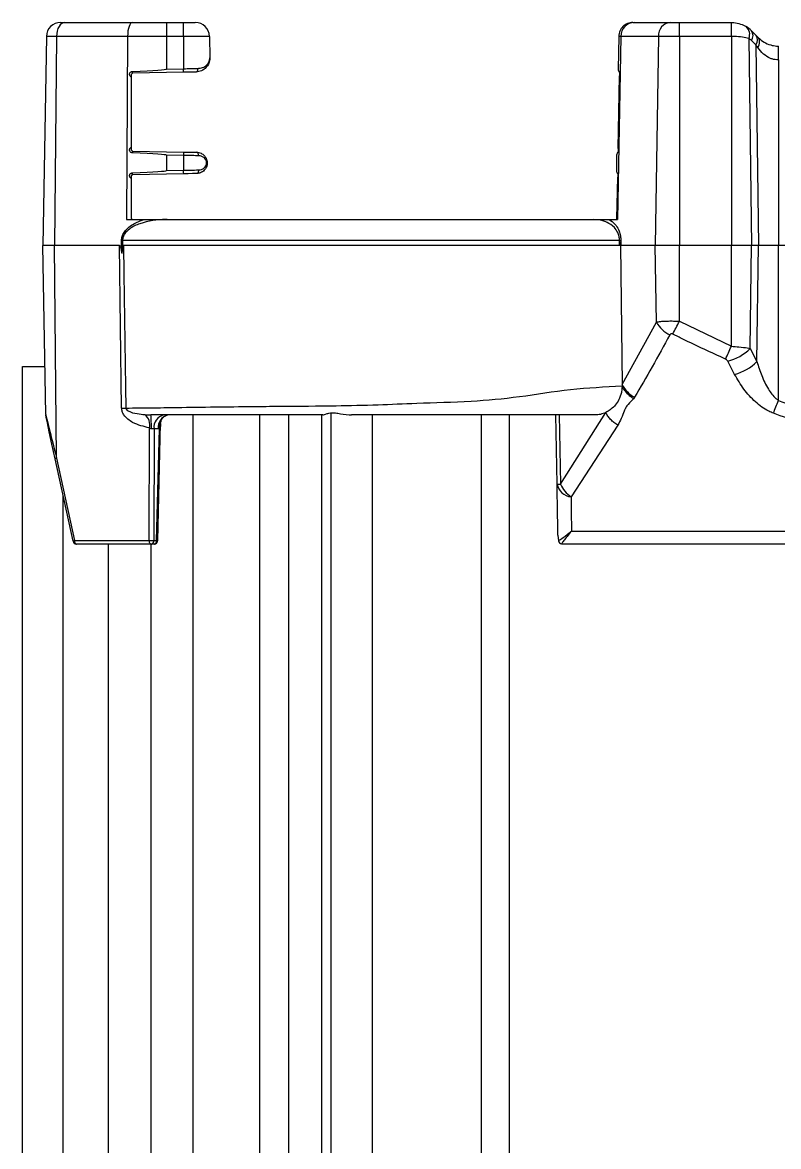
# Model space of a CAD drawing. Extents: x 7 to 135, y 1 to 99.
# Drawn here: x 52.945 to 56.149, y 25.244 to 30.006 of the extents above; entities that cross this region are included whole.
import ezdxf

# ---------------------------------------------------------------- set-up
doc = ezdxf.new("R2010")
doc.units = 0
doc.header["$MEASUREMENT"] = 0
doc.layers.add('OBJECT', color=7, linetype='CONTINUOUS')

msp = doc.modelspace()

# ---------------------------------------------------------------- linework, layer by layer
at = {"layer": 'OBJECT'}
for p, q in [((53.1067, 30.0064), (53.1251, 30.0064)), ((53.1251, 30.0064), (53.4109, 30.0064)), ((53.4109, 30.0064), (53.5554, 30.0064)), ((53.5554, 30.0064), (53.6283, 30.0064)), ((53.6283, 29.9474), (53.6283, 30.0064)), ((53.6283, 30.0064), (53.6778, 30.0064)), ((55.5323, 30.0064), (55.5397, 30.0064)), ((55.5397, 30.0064), (55.6916, 30.0064)), ((55.6916, 30.0064), (55.7297, 30.0064)), ((55.7297, 29.9474), (55.7297, 30.0064)), ((55.7297, 30.0064), (55.9496, 30.0064)), ((55.9496, 29.9474), (55.9496, 30.0064)), ((55.9496, 30.0064), (55.9501, 30.0064)), ((56.0349, 29.9712), (56.0536, 29.9525)), ((53.0467, 29.9474), (53.0313, 29.0614)), ((53.0468, 29.9513), (53.0467, 29.9474)), ((53.0898, 29.9474), (53.0467, 29.9474)), ((53.0898, 29.9474), (53.0807, 29.0614)), ((53.391, 29.9474), (53.0898, 29.9474)), ((53.391, 29.9474), (53.3865, 29.1714)), ((53.5554, 29.9474), (53.391, 29.9474)), ((53.5554, 29.9474), (53.5554, 29.8092)), ((53.6283, 29.9474), (53.5554, 29.9474)), ((53.6283, 29.9474), (53.6283, 29.8105)), ((53.7378, 29.9474), (53.6283, 29.9474)), ((53.7378, 29.9474), (53.7394, 29.8572)), ((55.4806, 29.9474), (55.4673, 29.1714)), ((55.4722, 29.9474), (55.4698, 29.8086)), ((55.4806, 29.9474), (55.4722, 29.9474)), ((55.6403, 29.9474), (55.4806, 29.9474)), ((55.6403, 29.9474), (55.6271, 29.0614)), ((55.7297, 29.9474), (55.6403, 29.9474)), ((55.7297, 29.9474), (55.7297, 29.0614)), ((55.9496, 29.9474), (55.7297, 29.9474)), ((55.9496, 29.9474), (55.9496, 29.0614)), ((55.9507, 29.9474), (55.9496, 29.9474)), ((56.0236, 29.9387), (56.0344, 29.0614)), ((56.0536, 29.9111), (56.0349, 29.9298)), ((56.0536, 29.9111), (56.0641, 29.0614)), ((56.0613, 29.9001), (56.0536, 29.9111)), ((56.149, 29.8474), (56.149, 29.0614)), ((53.4112, 29.7914), (53.4063, 29.7864)), ((53.4063, 29.7756), (53.4063, 29.4776)), ((53.6285, 29.7952), (53.4112, 29.7914)), ((53.5554, 29.8092), (53.6283, 29.8105)), ((55.47, 29.4726), (55.4754, 29.7804)), ((53.4063, 29.4663), (53.4112, 29.4613)), ((53.4112, 29.4613), (53.6285, 29.4575)), ((53.5553, 29.444), (53.5553, 29.3792)), ((53.6283, 29.4427), (53.5553, 29.444)), ((53.6283, 29.4427), (53.6283, 29.3805)), ((55.4635, 29.4446), (55.4623, 29.3786)), ((53.4112, 29.3614), (53.4063, 29.3564)), ((53.4063, 29.3456), (53.4063, 29.1764)), ((53.6285, 29.3652), (53.4112, 29.3614)), ((53.5553, 29.3792), (53.6283, 29.3805)), ((55.4648, 29.1764), (55.4678, 29.3504)), ((53.3865, 29.1714), (53.4611, 29.1714)), ((53.4063, 29.1764), (53.4113, 29.1714)), ((53.5593, 29.1714), (55.366, 29.1714)), ((55.4313, 29.1714), (55.4673, 29.1714)), ((55.4645, 29.1714), (55.4648, 29.1764)), ((53.0807, 29.0614), (53.0313, 29.0614)), ((53.0438, 28.3448), (53.0313, 29.0614)), ((53.09, 28.1602), (53.0807, 29.0614)), ((53.3565, 29.0614), (53.0807, 29.0614)), ((53.3658, 28.3728), (53.3565, 29.0614)), ((55.4758, 29.0829), (53.3695, 29.0829)), ((55.4756, 29.0614), (53.3741, 29.0614)), ((55.4756, 29.0614), (55.4758, 29.0829)), ((55.4814, 29.0829), (55.4811, 29.0614)), ((55.6271, 29.0614), (55.4811, 29.0614)), ((55.7297, 29.0614), (55.6271, 29.0614)), ((55.6319, 28.7368), (55.6271, 29.0614)), ((55.9496, 29.0614), (55.7297, 29.0614)), ((55.7297, 28.7403), (55.7297, 29.0614)), ((55.9496, 28.6344), (55.9496, 29.0614)), ((56.0344, 29.0614), (55.9496, 29.0614)), ((56.029, 28.6252), (56.0344, 29.0614)), ((56.0641, 29.0614), (56.0344, 29.0614)), ((56.0581, 28.5696), (56.0641, 29.0614)), ((56.149, 29.0614), (56.0641, 29.0614)), ((56.149, 28.4048), (56.149, 29.0614)), ((56.5371, 29.0614), (56.149, 29.0614)), ((55.4864, 28.4723), (55.6319, 28.7368)), ((55.7297, 28.7403), (55.9496, 28.6344)), ((56.029, 28.6252), (56.0581, 28.5696)), ((52.9455, 21.1981), (52.9455, 28.5494)), ((52.9455, 28.5494), (53.0402, 28.5494)), ((55.9635, 28.5154), (55.9341, 28.571)), ((55.4864, 28.4723), (55.4864, 28.4662)), ((55.5393, 28.4182), (55.5353, 28.412)), ((53.548, 28.3386), (53.5536, 28.3404)), ((53.6691, 12.7794), (53.6691, 28.3434)), ((53.9509, 12.7794), (53.9509, 28.3434)), ((54.0739, 12.7794), (54.0739, 28.3434)), ((54.2146, 13.5035), (54.2146, 28.3434)), ((54.2534, 13.5202), (54.2534, 28.3512)), ((54.4284, 13.4161), (54.4284, 28.3434)), ((54.8907, 12.7794), (54.8907, 28.3434)), ((55.009, 12.7794), (55.009, 28.3434)), ((55.2109, 28.0505), (55.2058, 28.3434)), ((55.2203, 28.3434), (55.2254, 28.0505)), ((55.2254, 28.0505), (55.4174, 28.354)), ((53.5185, 27.811), (53.5308, 28.3075)), ((53.5308, 28.3055), (53.5319, 28.3139)), ((53.5308, 28.3075), (53.5308, 28.3055)), ((55.4683, 28.2998), (55.2703, 27.9963)), ((53.4829, 27.8111), (53.4837, 28.2889)), ((53.5029, 28.2844), (53.5021, 27.8111)), ((53.5212, 28.2844), (53.5029, 28.2844)), ((53.5139, 27.8111), (53.5257, 28.2846)), ((53.5257, 28.2846), (53.5212, 28.2844)), ((53.1598, 27.8082), (53.0841, 28.1573)), ((53.09, 28.1602), (53.1657, 27.8111)), ((53.1182, 21.0313), (53.1182, 28.0003)), ((55.2147, 27.8342), (55.2166, 27.8108)), ((55.2718, 27.8514), (59.1207, 27.8514)), ((53.1657, 27.8111), (53.4829, 27.8111)), ((53.4917, 27.7964), (53.1745, 27.7964)), ((53.3102, 20.9198), (53.3102, 27.7964)), ((53.4914, 12.7794), (53.4914, 27.7964)), ((53.5035, 27.7964), (53.4917, 27.7964)), ((53.5021, 27.8111), (53.5139, 27.8111)), ((55.2166, 27.8108), (55.2165, 27.8105)), ((55.2301, 27.7979), (59.1724, 27.7979)), ((55.2301, 27.7979), (55.2314, 27.7977)), ((55.2314, 27.7977), (59.1702, 27.7977))]:
    msp.add_line(p, q, dxfattribs=at)
at = {"layer": 'OBJECT', "flags": 128}
for points in [[(53.1251, 30.0064), (53.1183, 30.0052), (53.1117, 30.0019), (53.1057, 29.9965), (53.1004, 29.9892), (53.096, 29.9802), (53.0927, 29.97), (53.0906, 29.959), (53.0898, 29.9474)], [(56.0536, 29.9525), (56.0572, 29.9489), (56.0609, 29.9453), (56.0646, 29.9415)], [(56.149, 29.8474), (56.149, 29.859), (56.149, 29.87), (56.1491, 29.8802), (56.1491, 29.8892), (56.1491, 29.8965), (56.1491, 29.9019), (56.1491, 29.9052), (56.1491, 29.9064)], [(53.6804, 29.7961), (53.6642, 29.7959), (53.6467, 29.7956), (53.6285, 29.7952)], [(53.6882, 29.8114), (53.6881, 29.8085), (53.6877, 29.8056), (53.687, 29.803), (53.6861, 29.8007), (53.6849, 29.7988), (53.6835, 29.7974), (53.682, 29.7965), (53.6804, 29.7961)], [(53.6285, 29.4575), (53.6479, 29.4571), (53.6666, 29.4568), (53.6839, 29.4565)], [(53.6917, 29.4418), (53.6915, 29.4446), (53.6911, 29.4474), (53.6904, 29.4499), (53.6894, 29.4522), (53.6882, 29.454), (53.6869, 29.4554), (53.6854, 29.4562), (53.6839, 29.4565)], [(53.6839, 29.3662), (53.6665, 29.3659), (53.6479, 29.3656), (53.6285, 29.3652)], [(53.6916, 29.3815), (53.6915, 29.3785), (53.6911, 29.3757), (53.6904, 29.3731), (53.6895, 29.3707), (53.6883, 29.3688), (53.6869, 29.3674), (53.6855, 29.3665), (53.6839, 29.3662)], [(53.3645, 29.037), (53.3648, 29.0614), (53.3651, 29.0829)], [(53.3695, 29.0829), (53.3692, 29.0614), (53.3689, 29.0371)], [(53.3741, 29.0614), (53.3757, 28.9414), (53.3822, 28.4615), (53.3834, 28.3728)], [(55.4789, 29.0763), (55.4791, 29.0614), (55.4864, 28.4723)], [(53.0841, 28.1573), (53.0705, 28.22), (53.0593, 28.2717), (53.051, 28.3102), (53.0459, 28.3339), (53.0441, 28.3419)], [(53.1657, 27.8111), (53.1658, 27.8082), (53.1664, 27.8054), (53.1672, 27.8029), (53.1683, 27.8007), (53.1696, 27.7988), (53.1711, 27.7975), (53.1728, 27.7966), (53.1745, 27.7964)], [(53.4917, 27.7964), (53.49, 27.7966), (53.4884, 27.7975), (53.4869, 27.7988), (53.4856, 27.8007), (53.4845, 27.8029), (53.4836, 27.8054), (53.4831, 27.8082), (53.4829, 27.8111)]]:
    msp.add_lwpolyline(points, dxfattribs=at)
at = {"layer": 'OBJECT'}
for centre, radius, start, end in [((53.1067, 29.9464), 0.06, 90, 179), ((53.6778, 29.9464), 0.06, 1, 90), ((55.6962, 29.9505), 0.056, 94.703, 183.2162), ((54.6452, 29.962), 1.3056, 359.3606, 1.9481), ((55.9843, 29.9563), 0.043, 335.9298, 49.447), ((55.9501, 29.8864), 0.12, 45, 58.775), ((56.005, 29.9505), 0.0364, 325.311, 34.6711), ((55.9925, 29.8874), 0.06, 45, 58.775), ((56.0237, 29.9318), 0.0364, 325.3113, 34.6708), ((56.0337, 29.9232), 0.0359, 320.0913, 30.6533), ((56.1495, 30.0264), 0.12, 269.8408, 270), ((56.1495, 30.0274), 0.18, 269.8408, 270), ((48.6656, 29.7149), 4.7462, 0.924, 1.0148), ((41.2272, 29.5901), 12.403, 0.94759, 1.0181), ((57.7508, 29.3797), 4.3404, 178.9225, 179.0159), ((65.689, 29.2359), 12.0625, 178.94726, 179.01727), ((48.7245, 29.2859), 4.6873, 0.9238, 1.0157), ((41.2746, 29.1609), 12.3557, 0.94746, 1.01823), ((53.3673, 29.4486), 0.3656, 269.6555, 270.3445), ((55.4786, 29.4819), 0.399, 269.6034, 270.3966), ((55.7475, 28.8014), 0.1324, 209.2126, 243.8058), ((46.9056, 33.2953), 9.9304, 332.34523, 332.69753), ((45.5521, 33.2761), 11.3865, 335.64374, 335.94262), ((55.8812, 28.774), 0.2098, 284.6172, 314.8115), ((55.9102, 28.7181), 0.2096, 284.7372, 314.8795), ((55.6016, 28.532), 0.1298, 207.3823, 241.3198), ((44.2012, 33.0565), 12.8214, 338.46715, 338.72717), ((53.0588, 28.3451), 0.015, 181, 192.23), ((53.4281, 28.3011), 0.0569, 347.5417, 50.206), ((53.5555, 28.2914), 0.0531, 101.8681, 187.6192), ((53.5738, 28.2914), 0.0531, 101.8681, 187.6192), ((53.0912, 28.1504), 0.00989, 97.2462, 135.8022), ((55.2776, 28.0639), 0.068, 191.4064, 263.8485), ((55.2181, 28.3632), 0.3128, 268.6762, 271.3238), ((55.3407, 28.1004), 0.1257, 203.4126, 235.9333), ((53.1669, 27.8013), 0.00992, 97.3048, 135.7436), ((53.1745, 27.8114), 0.015, 192.23, 270), ((53.4925, 28.3662), 0.5552, 269.0074, 270.9926), ((53.489, 27.8093), 0.0133, 281.871, 7.6203), ((53.5008, 27.8093), 0.0133, 281.8708, 7.6209), ((53.5035, 27.8114), 0.015, 270, 358.5735), ((53.5341, 28.5395), 0.7287, 268.4103, 268.7703), ((55.2314, 27.8127), 0.015, 188.2349, 270), ((55.2317, 27.813), 0.0152, 188.133, 264.2769)]:
    msp.add_arc(centre, radius, start, end, dxfattribs=at)
for centre, major_axis, ratio, start_param, end_param in [((53.4109, 29.9464), (0, 0.06), 0.331503, 0, 1.553343), ((55.5397, 29.9464), (0, 0.06), 0.985489, 0, 1.553343), ((52.5387, 29.7912), (1.0167, 0.018), 0.014749, 5.743609, 6.282922), ((55.4847, 29.8034), (-0.0112, 0.0137), 0.717761, 0.703111, 1.612705), ((52.5386, 29.4615), (1.0167, -0.0175), 0.014749, 0.000252, 0.53948), ((55.4785, 29.4493), (0.0117, 0.0133), 0.717763, 1.529591, 2.438504), ((52.5386, 29.3612), (1.0167, 0.018), 0.014749, 5.743715, 6.282922), ((55.4772, 29.3734), (-0.0112, 0.0137), 0.717761, 0.703111, 1.611836), ((53.4925, 28.2834), (0.015, 0.0001), 0.090892, 0.802233, 1.614842)]:
    msp.add_ellipse(centre, major_axis=major_axis, ratio=ratio, start_param=start_param, end_param=end_param, dxfattribs=at)
for points, knots in [([(53.5554, 30.0064), (53.5554, 30.0055), (53.5554, 30.0037), (53.5554, 29.9901), (53.5554, 29.9707), (53.5554, 29.9552), (53.5554, 29.9474)], [0, 0, 0, 0, 0.250001, 0.499988, 0.749994, 1, 1, 1, 1]), ([(55.5322, 30.0064), (55.5245, 30.0055), (55.5089, 30.0037), (55.4892, 29.9901), (55.4753, 29.9707), (55.4733, 29.9552), (55.4722, 29.9474)], [0, 0, 0, 0, 0.2500027, 0.5000001, 0.7499916, 1, 1, 1, 1]), ([(55.9501, 30.0064), (55.9533, 30.0063), (55.9665, 30.0059), (55.9887, 30.0013), (56.0047, 29.993), (56.0123, 29.989)], [0, 0, 0, 0, 0.145489, 0.594177, 1, 1, 1, 1]), ([(56.0236, 29.9387), (56.0149, 29.9407), (55.9971, 29.9447), (55.9702, 29.9472), (55.9545, 29.9474), (55.9507, 29.9474)], [0, 0, 0, 0, 0.41969, 0.859274, 1, 1, 1, 1]), ([(56.0646, 29.9415), (56.0719, 29.9351), (56.0859, 29.9228), (56.113, 29.9109), (56.1353, 29.9067), (56.1465, 29.9064), (56.1491, 29.9064)], [0, 0, 0, 0, 0.3555438, 0.6851577, 0.9245611, 1, 1, 1, 1]), ([(56.149, 29.8474), (56.1398, 29.8483), (56.1282, 29.8493), (56.1063, 29.8576), (56.0832, 29.8722), (56.0688, 29.8905), (56.0613, 29.9001)], [0, 0, 0, 0, 0.2447515, 0.3118627, 0.6405764, 1, 1, 1, 1]), ([(53.7394, 29.8572), (53.7394, 29.8571), (53.7394, 29.8565), (53.7394, 29.855), (53.7393, 29.8512), (53.7376, 29.8375), (53.7286, 29.818), (53.7066, 29.8), (53.6886, 29.7973), (53.6804, 29.7961)], [0, 0, 0, 0, 0.003121, 0.020676, 0.053585, 0.140087, 0.507997, 0.777079, 1, 1, 1, 1]), ([(53.6882, 29.8114), (53.6953, 29.8123), (53.7112, 29.8144), (53.73, 29.828), (53.7381, 29.843), (53.7394, 29.8536), (53.7394, 29.8566), (53.7394, 29.8571), (53.7394, 29.8572)], [0, 0, 0, 0, 0.2162364, 0.4848888, 0.8577047, 0.9736086, 0.9965692, 1, 1, 1, 1]), ([(53.4063, 29.7756), (53.4051, 29.7763), (53.4027, 29.7777), (53.4003, 29.7812), (53.3991, 29.7852), (53.3993, 29.7894), (53.4009, 29.7933), (53.4038, 29.7965), (53.4073, 29.7985), (53.4099, 29.7988), (53.4111, 29.799)], [0, 0, 0, 0, 0.1271044, 0.2541665, 0.3812059, 0.5082279, 0.6351764, 0.7621474, 0.8892197, 1, 1, 1, 1]), ([(53.4063, 29.7864), (53.4063, 29.7864), (53.4063, 29.786), (53.4063, 29.7852), (53.4063, 29.7836), (53.4063, 29.7809), (53.4063, 29.7776), (53.4063, 29.7756)], [0, 0, 0, 0, 0.0089862, 0.1461765, 0.2832221, 0.5544024, 1, 1, 1, 1]), ([(53.6283, 29.8105), (53.6385, 29.8107), (53.6597, 29.811), (53.6784, 29.8113), (53.6882, 29.8114)], [0, 0, 0, 0, 0.480227, 1, 1, 1, 1]), ([(55.4754, 29.7948), (55.4754, 29.7946), (55.4755, 29.7943), (55.4756, 29.7928), (55.4756, 29.7906), (55.4756, 29.7879), (55.4756, 29.7852), (55.4755, 29.7825), (55.4754, 29.7811), (55.4754, 29.7804)], [0, 0, 0, 0, 0.142406, 0.284778, 0.427206, 0.569195, 0.710898, 0.852322, 1, 1, 1, 1]), ([(53.4111, 29.4542), (53.4097, 29.4544), (53.4069, 29.4548), (53.4033, 29.4571), (53.4007, 29.4603), (53.3992, 29.4643), (53.3992, 29.4685), (53.4005, 29.4724), (53.403, 29.4757), (53.4052, 29.477), (53.4063, 29.4776)], [0, 0, 0, 0, 0.12721, 0.254396, 0.381577, 0.508645, 0.635616, 0.762534, 0.889522, 1, 1, 1, 1]), ([(53.4063, 29.4776), (53.4063, 29.4755), (53.4063, 29.4721), (53.4063, 29.4692), (53.4063, 29.4676), (53.4063, 29.4667), (53.4063, 29.4663), (53.4063, 29.4663)], [0, 0, 0, 0, 0.4455628, 0.7167681, 0.8538361, 0.9910137, 1, 1, 1, 1]), ([(53.6917, 29.4418), (53.6827, 29.4419), (53.663, 29.4422), (53.6405, 29.4426), (53.6283, 29.4427)], [0, 0, 0, 0, 0.45363, 1, 1, 1, 1]), ([(53.6839, 29.4565), (53.6902, 29.4556), (53.7024, 29.4539), (53.7157, 29.4438), (53.7237, 29.4325), (53.7274, 29.4218), (53.7286, 29.4122), (53.7278, 29.4024), (53.7242, 29.391), (53.7156, 29.3785), (53.7016, 29.3685), (53.6895, 29.3669), (53.6839, 29.3662)], [0, 0, 0, 0, 0.136281, 0.264872, 0.363201, 0.433482, 0.493087, 0.552743, 0.627035, 0.736127, 0.879098, 1, 1, 1, 1]), ([(53.6916, 29.3815), (53.6959, 29.382), (53.7052, 29.383), (53.7155, 29.3895), (53.7222, 29.3976), (53.7251, 29.4054), (53.7258, 29.4122), (53.7248, 29.4189), (53.7219, 29.426), (53.7157, 29.4335), (53.7058, 29.44), (53.6965, 29.4412), (53.6917, 29.4418)], [0, 0, 0, 0, 0.128416, 0.279934, 0.388897, 0.456477, 0.507145, 0.557785, 0.621629, 0.719234, 0.854873, 1, 1, 1, 1]), ([(55.47, 29.4726), (55.47, 29.472), (55.4701, 29.4706), (55.4701, 29.468), (55.47, 29.4652), (55.4699, 29.4625), (55.4698, 29.4603), (55.4696, 29.4587), (55.4695, 29.4584), (55.4695, 29.4583)], [0, 0, 0, 0, 0.141686, 0.283371, 0.425092, 0.566475, 0.708095, 0.850052, 1, 1, 1, 1]), ([(53.4063, 29.3456), (53.4051, 29.3463), (53.4027, 29.3477), (53.4003, 29.3512), (53.3991, 29.3552), (53.3993, 29.3594), (53.4009, 29.3633), (53.4037, 29.3665), (53.4073, 29.3685), (53.4099, 29.3688), (53.4111, 29.369)], [0, 0, 0, 0, 0.127095, 0.254205, 0.381226, 0.508227, 0.635155, 0.762164, 0.889224, 1, 1, 1, 1]), ([(53.4063, 29.3564), (53.4063, 29.3564), (53.4063, 29.356), (53.4063, 29.3552), (53.4063, 29.3536), (53.4063, 29.3509), (53.4063, 29.3476), (53.4063, 29.3456)], [0, 0, 0, 0, 0.008915, 0.146171, 0.283218, 0.554382, 1, 1, 1, 1]), ([(53.6283, 29.3805), (53.6384, 29.3807), (53.6608, 29.381), (53.6807, 29.3813), (53.6916, 29.3815)], [0, 0, 0, 0, 0.454596, 1, 1, 1, 1]), ([(55.4678, 29.3648), (55.4679, 29.3646), (55.468, 29.3643), (55.4681, 29.3628), (55.4681, 29.3606), (55.4681, 29.3579), (55.4681, 29.3552), (55.468, 29.3524), (55.4679, 29.3511), (55.4678, 29.3504)], [0, 0, 0, 0, 0.142345, 0.284717, 0.427224, 0.569166, 0.710702, 0.852208, 1, 1, 1, 1]), ([(53.3651, 29.0829), (53.3657, 29.0885), (53.367, 29.1009), (53.3777, 29.1211), (53.4026, 29.1466), (53.433, 29.1621), (53.4555, 29.1695), (53.4611, 29.1714)], [0, 0, 0, 0, 0.106436, 0.23771, 0.44745, 0.863237, 1, 1, 1, 1]), ([(53.5593, 29.1714), (53.557, 29.1713), (53.5181, 29.1712), (53.4628, 29.1643), (53.4049, 29.1379), (53.3815, 29.116), (53.3713, 29.0986), (53.3701, 29.0877), (53.3695, 29.0829)], [0, 0, 0, 0, 0.032683, 0.546458, 0.771872, 0.881824, 0.947953, 1, 1, 1, 1]), ([(53.4611, 29.1714), (53.469, 29.1714), (53.5037, 29.1714), (53.5346, 29.1714), (53.5591, 29.1714), (53.5593, 29.1714)], [0, 0, 0, 0, 0.2258053, 0.9923088, 1, 1, 1, 1]), ([(55.4758, 29.0829), (55.4755, 29.0885), (55.4748, 29.1011), (55.4671, 29.1209), (55.4502, 29.1438), (55.4278, 29.158), (55.3981, 29.1692), (55.379, 29.1705), (55.366, 29.1714)], [0, 0, 0, 0, 0.072536, 0.162857, 0.303952, 0.563142, 0.702516, 1, 1, 1, 1]), ([(55.366, 29.1714), (55.3662, 29.1714), (55.3844, 29.1714), (55.4083, 29.1714), (55.4273, 29.1714), (55.4313, 29.1714)], [0, 0, 0, 0, 0.007781, 0.791162, 1, 1, 1, 1]), ([(55.4313, 29.1714), (55.4398, 29.1657), (55.4501, 29.1588), (55.4643, 29.1415), (55.4734, 29.1264), (55.4805, 29.1037), (55.4811, 29.0894), (55.4814, 29.0829)], [0, 0, 0, 0, 0.3699653, 0.4473682, 0.6976904, 0.8635132, 1, 1, 1, 1]), ([(53.3565, 29.0614), (53.3568, 29.0613), (53.3573, 29.0612), (53.3583, 29.0604), (53.3602, 29.0573), (53.3624, 29.0492), (53.3637, 29.0418), (53.3645, 29.037)], [0, 0, 0, 0, 0.033051, 0.074378, 0.154533, 0.45973, 1, 1, 1, 1]), ([(53.3689, 29.0371), (53.3693, 29.0399), (53.3698, 29.0447), (53.3707, 29.0507), (53.3714, 29.0547), (53.3721, 29.0576), (53.3727, 29.0596), (53.3733, 29.0608), (53.3737, 29.0613), (53.374, 29.0613), (53.3741, 29.0614)], [0, 0, 0, 0, 0.321647, 0.539481, 0.68807, 0.790331, 0.893888, 0.936662, 0.979933, 1, 1, 1, 1]), ([(55.4789, 29.0763), (55.4787, 29.0746), (55.4784, 29.0718), (55.4779, 29.0682), (55.4774, 29.0658), (55.4771, 29.0642), (55.4768, 29.0632), (55.4765, 29.0624), (55.4762, 29.0619), (55.476, 29.0616), (55.4758, 29.0614), (55.4756, 29.0614), (55.4756, 29.0614)], [0, 0, 0, 0, 0.324814, 0.54313, 0.690274, 0.789812, 0.857439, 0.90394, 0.947904, 0.967705, 0.987569, 1, 1, 1, 1]), ([(55.4811, 29.0614), (55.4811, 29.0614), (55.481, 29.0614), (55.4809, 29.0615), (55.4806, 29.0622), (55.4799, 29.0654), (55.4794, 29.0702), (55.479, 29.0745), (55.4789, 29.0763)], [0, 0, 0, 0, 0.011496, 0.026616, 0.054926, 0.176724, 0.657453, 1, 1, 1, 1]), ([(53.3645, 29.037), (53.3647, 29.036), (53.3649, 29.0345), (53.3654, 29.0325), (53.3657, 29.0312), (53.366, 29.0302), (53.3664, 29.0295), (53.3667, 29.0292), (53.3668, 29.0291), (53.367, 29.0291), (53.3672, 29.0293), (53.3676, 29.0299), (53.3684, 29.0324), (53.3687, 29.035), (53.3689, 29.0371)], [0, 0, 0, 0, 0.164678, 0.272737, 0.345775, 0.402417, 0.459455, 0.479824, 0.494484, 0.509207, 0.526679, 0.55644, 0.64948, 1, 1, 1, 1]), ([(55.6319, 28.7368), (55.6376, 28.7378), (55.6479, 28.7398), (55.668, 28.7412), (55.6882, 28.7417), (55.7088, 28.7415), (55.7229, 28.7407), (55.7297, 28.7403)], [0, 0, 0, 0, 0.250794, 0.4558, 0.63983, 0.825872, 1, 1, 1, 1]), ([(55.689, 28.6826), (55.664, 28.6372), (55.6148, 28.5478), (55.5642, 28.4609), (55.5393, 28.4182)], [0, 0, 0, 0, 0.507409, 1, 1, 1, 1]), ([(55.7016, 28.6861), (55.7007, 28.6865), (55.699, 28.6873), (55.6962, 28.6876), (55.6935, 28.687), (55.6909, 28.6854), (55.6897, 28.6836), (55.689, 28.6826)], [0, 0, 0, 0, 0.169147, 0.339539, 0.509498, 0.714353, 1, 1, 1, 1]), ([(55.9252, 28.5802), (55.8645, 28.6078), (55.7893, 28.6418), (55.7157, 28.679), (55.7016, 28.6861)], [0, 0, 0, 0, 0.808417, 1, 1, 1, 1]), ([(55.9496, 28.6344), (55.9605, 28.6337), (55.9847, 28.6321), (56.0117, 28.6286), (56.0252, 28.626), (56.029, 28.6252)], [0, 0, 0, 0, 0.371117, 0.820777, 1, 1, 1, 1]), ([(55.9341, 28.571), (55.9337, 28.5718), (55.9323, 28.5742), (55.9296, 28.5777), (55.9265, 28.5795), (55.9252, 28.5802)], [0, 0, 0, 0, 0.206988, 0.676116, 1, 1, 1, 1]), ([(56.0581, 28.5696), (56.0643, 28.5497), (56.077, 28.5096), (56.1027, 28.4566), (56.1281, 28.4207), (56.1452, 28.4077), (56.149, 28.4048)], [0, 0, 0, 0, 0.332644, 0.670623, 0.92787, 1, 1, 1, 1]), ([(56.1277, 28.3506), (56.1211, 28.3534), (56.0932, 28.3652), (56.0482, 28.3989), (55.9999, 28.4527), (55.9758, 28.4943), (55.9635, 28.5154)], [0, 0, 0, 0, 0.087059, 0.3649, 0.67597, 1, 1, 1, 1]), ([(53.3834, 28.3728), (53.4221, 28.3731), (53.4968, 28.3735), (53.6304, 28.3757), (53.7757, 28.3778), (53.9199, 28.3793), (54.0815, 28.3809), (54.2517, 28.3818), (54.4443, 28.3858), (54.6346, 28.3949), (54.8343, 28.399), (55.0529, 28.4187), (55.2645, 28.4553), (55.4133, 28.4626), (55.4864, 28.4662)], [0, 0, 0, 0, 0.07955, 0.153685, 0.248967, 0.331702, 0.386374, 0.497167, 0.578812, 0.65068, 0.748122, 0.831076, 0.916877, 1, 1, 1, 1]), ([(55.4864, 28.4662), (55.4862, 28.4601), (55.4858, 28.4475), (55.4807, 28.4244), (55.47, 28.4007), (55.454, 28.38), (55.4395, 28.3673), (55.4272, 28.359), (55.4208, 28.3557), (55.4174, 28.354)], [0, 0, 0, 0, 0.0967527, 0.1995699, 0.3981488, 0.597065, 0.7947928, 0.8906867, 1, 1, 1, 1]), ([(55.5353, 28.412), (55.53, 28.4158), (55.5196, 28.4232), (55.506, 28.4367), (55.4944, 28.4511), (55.4891, 28.4611), (55.4864, 28.4662)], [0, 0, 0, 0, 0.250001, 0.49999, 0.75, 1, 1, 1, 1]), ([(55.5353, 28.412), (55.5273, 28.4042), (55.5154, 28.3925), (55.5035, 28.3776), (55.4993, 28.3692), (55.4974, 28.3649), (55.4964, 28.3625), (55.4959, 28.3613), (55.4956, 28.3606), (55.4955, 28.3603), (55.4954, 28.3601), (55.4954, 28.3601), (55.4954, 28.36), (55.4954, 28.36), (55.4954, 28.36), (55.4954, 28.36), (55.4953, 28.36), (55.4953, 28.36), (55.4953, 28.36), (55.4953, 28.36), (55.4952, 28.3594), (55.491, 28.3514), (55.484, 28.3273), (55.4736, 28.3091), (55.4683, 28.2998)], [0, 0, 0, 0, 0.250019, 0.373725, 0.430505, 0.463084, 0.480442, 0.489377, 0.493916, 0.496197, 0.497344, 0.497918, 0.498205, 0.498353, 0.498419, 0.498456, 0.498475, 0.49849, 0.498493, 0.498497, 0.49954, 0.508092, 0.749234, 1, 1, 1, 1]), ([(56.149, 28.4048), (56.2227, 28.3777), (56.3701, 28.3235), (56.5998, 28.2621), (56.8356, 28.2186), (57.0746, 28.1964), (57.3127, 28.1964), (57.5505, 28.2177), (57.7878, 28.261), (58.0206, 28.3228), (58.1702, 28.3778), (58.2436, 28.4048)], [0, 0, 0, 0, 0.109663, 0.219306, 0.331812, 0.444302, 0.554161, 0.664025, 0.777407, 0.890812, 1, 1, 1, 1]), ([(53.0438, 28.3448), (53.0438, 28.3446), (53.044, 28.344), (53.0455, 28.338), (53.0505, 28.3178), (53.0655, 28.2578), (53.0799, 28.2003), (53.09, 28.1602)], [0, 0, 0, 0, 0.0349079, 0.0846034, 0.1693828, 0.420465, 1, 1, 1, 1]), ([(53.3658, 28.3728), (53.3693, 28.3728), (53.3763, 28.3729), (53.381, 28.3728), (53.3834, 28.3728)], [0, 0, 0, 0, 0.500001, 1, 1, 1, 1]), ([(53.4837, 28.2889), (53.4593, 28.2943), (53.4274, 28.3014), (53.392, 28.3244), (53.3768, 28.34), (53.3676, 28.357), (53.3664, 28.3676), (53.3658, 28.3728)], [0, 0, 0, 0, 0.508831, 0.66541, 0.82295, 0.91238, 1, 1, 1, 1]), ([(53.3834, 28.3728), (53.3834, 28.3728), (53.3834, 28.3722), (53.3835, 28.3709), (53.3845, 28.3685), (53.3876, 28.3642), (53.403, 28.3543), (53.4295, 28.3486), (53.4534, 28.346), (53.4645, 28.3449)], [0, 0, 0, 0, 0.000017, 0.012898, 0.029458, 0.059185, 0.156311, 0.60937, 1, 1, 1, 1]), ([(53.4645, 28.3449), (53.4681, 28.3446), (53.4754, 28.344), (53.4841, 28.3434), (53.4891, 28.3434), (53.4891, 28.3434)], [0, 0, 0, 0, 0.482935, 0.999931, 1, 1, 1, 1]), ([(54.2179, 28.3434), (54.1274, 28.3434), (53.945, 28.3434), (53.701, 28.3434), (53.5594, 28.3434), (53.4891, 28.3434)], [0, 0, 0, 0, 0.3317638, 0.6685954, 1, 1, 1, 1]), ([(53.4918, 28.2847), (53.4918, 28.2924), (53.4917, 28.3079), (53.491, 28.3272), (53.4902, 28.3407), (53.4895, 28.3425), (53.4891, 28.3434)], [0, 0, 0, 0, 0.250009, 0.500008, 0.750004, 1, 1, 1, 1]), ([(53.5257, 28.2846), (53.526, 28.2922), (53.5265, 28.3075), (53.5347, 28.3273), (53.5435, 28.3349), (53.548, 28.3386)], [0, 0, 0, 0, 0.333341, 0.666663, 1, 1, 1, 1]), ([(53.5315, 28.3135), (53.533, 28.3183), (53.5356, 28.3269), (53.5456, 28.3374), (53.5516, 28.3403), (53.5549, 28.342)], [0, 0, 0, 0, 0.3569314, 0.6340523, 1, 1, 1, 1]), ([(54.2179, 28.3434), (54.2179, 28.3434), (54.2215, 28.3434), (54.2295, 28.3473), (54.2487, 28.3524), (54.2645, 28.353), (54.2928, 28.349), (54.316, 28.3441), (54.3366, 28.3434), (54.3403, 28.3434), (54.3403, 28.3434)], [0, 0, 0, 0, 0.000013, 0.280851, 0.360655, 0.585969, 0.649206, 0.938399, 0.999987, 1, 1, 1, 1]), ([(55.372, 28.3434), (55.3408, 28.3434), (55.2792, 28.3434), (55.1876, 28.3434), (55.098, 28.3434), (55.011, 28.3434), (54.926, 28.3434), (54.8444, 28.3434), (54.7396, 28.3434), (54.6155, 28.3434), (54.4739, 28.3434), (54.385, 28.3434), (54.3403, 28.3434)], [0, 0, 0, 0, 0.082474, 0.162896, 0.242366, 0.322128, 0.399672, 0.479607, 0.56118, 0.70942, 0.853856, 1, 1, 1, 1]), ([(55.4174, 28.354), (55.4098, 28.3509), (55.3949, 28.3447), (55.3796, 28.3438), (55.372, 28.3434)], [0, 0, 0, 0, 0.506887, 1, 1, 1, 1]), ([(55.4683, 28.2998), (55.4627, 28.3035), (55.4516, 28.3108), (55.4373, 28.3242), (55.4253, 28.3387), (55.42, 28.3489), (55.4174, 28.354)], [0, 0, 0, 0, 0.25001, 0.5, 0.750004, 1, 1, 1, 1]), ([(58.2648, 28.3506), (58.19, 28.3236), (58.0396, 28.2693), (57.8069, 28.2085), (57.5673, 28.1648), (57.3223, 28.1423), (57.0767, 28.142), (56.8349, 28.1637), (56.5964, 28.206), (56.3596, 28.2671), (56.205, 28.3228), (56.1277, 28.3506)], [0, 0, 0, 0, 0.1089593, 0.2190675, 0.3291574, 0.4424756, 0.5557883, 0.6653346, 0.7748936, 0.8874362, 1, 1, 1, 1]), ([(53.5308, 28.3055), (53.5308, 28.3055), (53.5308, 28.3054), (53.5306, 28.3021), (53.5302, 28.2966), (53.5289, 28.2902), (53.5276, 28.2869), (53.5265, 28.2853), (53.526, 28.2849), (53.5257, 28.2846)], [0, 0, 0, 0, 0.000838, 0.0077, 0.445821, 0.727956, 0.886386, 0.948101, 1, 1, 1, 1]), ([(53.4918, 28.2847), (53.4911, 28.2848), (53.4893, 28.285), (53.4866, 28.2867), (53.4847, 28.288), (53.4837, 28.2889)], [0, 0, 0, 0, 0.21887, 0.541067, 1, 1, 1, 1]), ([(55.2147, 27.8342), (55.214, 27.8745), (55.2127, 27.9465), (55.2115, 28.0187), (55.2109, 28.0505)], [0, 0, 0, 0, 0.560213, 1, 1, 1, 1]), ([(55.2703, 27.9963), (55.2706, 27.9645), (55.2712, 27.9162), (55.2717, 27.868), (55.2718, 27.8514)], [0, 0, 0, 0, 0.656991, 1, 1, 1, 1]), ([(55.2166, 27.8108), (55.2207, 27.813), (55.2297, 27.8178), (55.2522, 27.8351), (55.2677, 27.848), (55.2709, 27.8507), (55.2717, 27.8514), (55.2718, 27.8514)], [0, 0, 0, 0, 0.386794, 0.875864, 0.969474, 0.996989, 1, 1, 1, 1]), ([(55.2718, 27.8514), (55.2718, 27.8513), (55.2587, 27.8351), (55.2392, 27.8114), (55.2327, 27.8017), (55.2301, 27.7979)], [0, 0, 0, 0, 0.003192, 0.613381, 1, 1, 1, 1])]:
    msp.add_open_spline(points, degree=3, knots=knots, dxfattribs=at)

doc.saveas('drawing.dxf')
